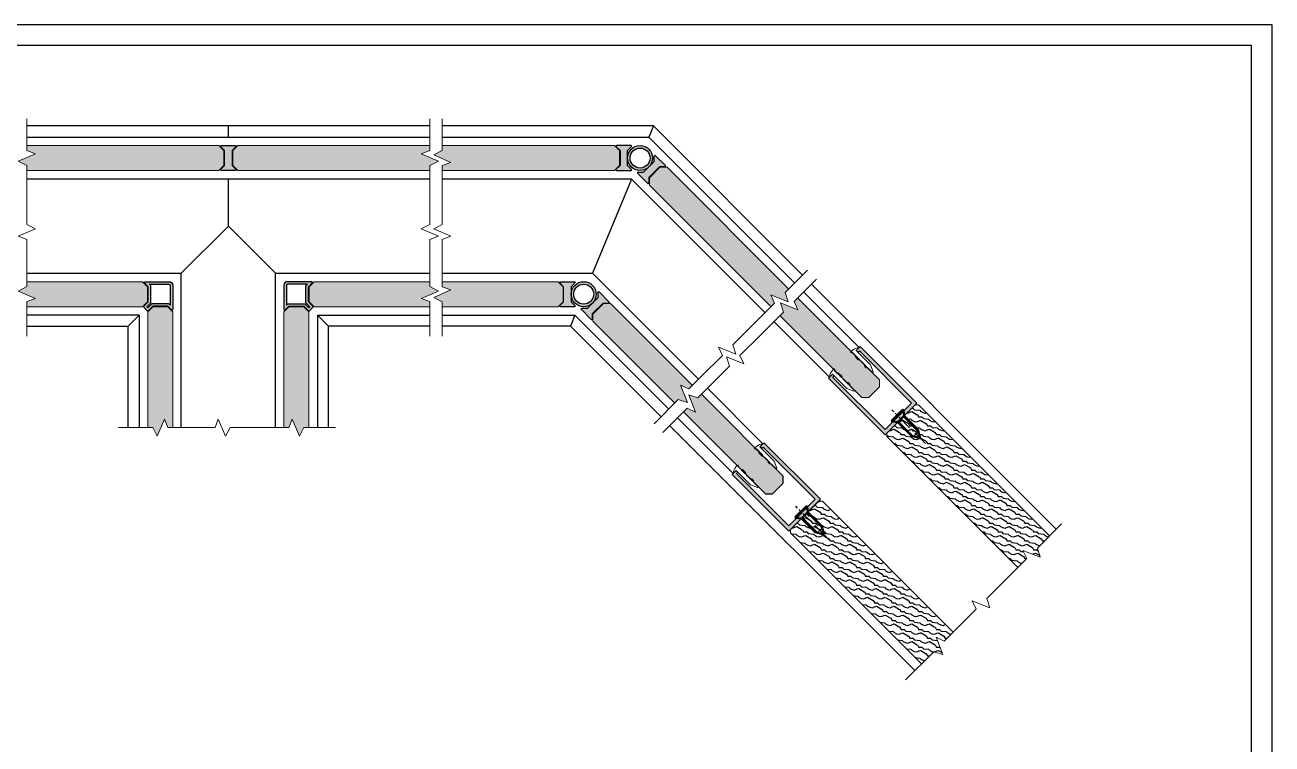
# Model space of a CAD drawing. Header units: millimetres. Extents: x 2587 to 3432, y 1582 to 2176.
# Drawn here: x 2934.1 to 3432.5, y 1888.8 to 2176.1 of the extents above; entities that cross this region are included whole.
import ezdxf

# ---------------------------------------------------------------- set-up
doc = ezdxf.new("R2010")
doc.units = ezdxf.units.MM
doc.linetypes.add('AM_ISO08W050', pattern=[18, 12, -1.5, 3, -1.5])
doc.linetypes.add('AM_ISO08W050x2', pattern=[9, 6, -0.75, 1.5, -0.75])
for name, color, linetype in [('_POLICARBONTAO_9', 7, 'Continuous'), ('Blocchi', 7, 'Continuous'), ('POLICARBONATO_MO', 7, 'Continuous')]:
    doc.layers.add(name, color=color, linetype=linetype)
for name, color, linetype, lineweight in [('ALUMINIUM', 7, 'Continuous', 30), ('AM_0N', 7, 'Continuous', 50), ('AM_4N', 3, 'Continuous', 25), ('AM_7N', 4, 'AM_ISO08W050', 25), ('GLASS & JOINTS', 250, 'Continuous', 13), ('NOTES', 6, 'Continuous', 15), ('SEALS', 252, 'Continuous', 15)]:
    doc.layers.add(name, color=color, linetype=linetype, lineweight=lineweight)
doc.layers.add('GLASS HATCH', color=7, linetype='Continuous', true_color=0xb8ffed, transparency=0.5)
pattern_1 = [(18.4349, (-442.119, 3191.6595), (-7.0710695, 7.6e-06), [0.67082, -10.50952]), (329.5742, (-441.48258, 3191.8716), (-120.2081354788, 70.7107110591), [2.58312, -255.72871]), (297.4744, (-442.79073, 3194.09898), (38.890832817, -74.246230342), [0.996245, -98.62805]), (360, (-442.331, 3193.215), (3.535535, 3.535535), [1.27279, -5.798275]), (315, (-441.0583, 3193.215), (7.071068, -3e-15), [0.95, -4.05]), (354.0939, (-440.38656, 3192.54335), (70.710684983, -7.071017886), [2.061555, -101.01609]), (315, (-438.336, 3192.331), (7.071068, -3e-15), [0.6, -4.4]), (332.5256, (-441.44722, 3195.44249), (-74.246230342, 38.890832817), [0.996245, -98.62805]), (348.6901, (-440.5633, 3194.9829), (-10.60660487, 3.53552762), [1.081665, -16.94609]), (24.7751, (-439.50268, 3194.77073), (53.033028388, 24.748698199), [1.012425, -100.22986])]

# ---------------------------------------------------------------- blocks, each defined once
blk = doc.blocks.new('POLICARBONATO 10 - 90°')
at = {"layer": '_POLICARBONTAO_9'}
h = blk.add_hatch(color=256, dxfattribs=at)
h.dxf.hatch_style = 1
h.paths.add_polyline_path([(-3.5, 9.8, 0.414214), (-5, 8.3), (-5, -1.28, 0.668179), (-4.49, -1.49), (-3, 0), (3, 0), (4.79, -1.79, 0.414214), (5.21, -1.79), (6.59, -0.41, 0.414214), (6.59, 0.01), (4.8, 1.8), (4.8, 7.8), (6.29, 9.29, 0.668179), (6.08, 9.8)])
h.paths.add_polyline_path([(4.39, 8.8), (3.8, 8.21), (3.8, 1.39), (5.39, -0.2), (5, -0.59), (3.41, 1), (-3.41, 1), (-4, 0.41), (-4, 8.3, -0.414214), (-3.5, 8.8)], flags=16)
at = {"layer": '_POLICARBONTAO_9', "lineweight": -2}
for p, q in [((-5, 8.3), (-5, -1.28)), ((-4, 8.3), (-4, 0.41)), ((6.08, 9.8), (-3.5, 9.8)), ((4.39, 8.8), (-3.5, 8.8)), ((3.8, 8.21), (4.39, 8.8)), ((3.8, 1.39), (3.8, 8.21)), ((4.8, 7.8), (6.29, 9.29)), ((4.8, 1.8), (4.8, 7.8)), ((-4.49, -1.49), (-3, 0)), ((-4, 0.41), (-3.41, 1)), ((-3.41, 1), (3.41, 1)), ((-3, 0), (3, 0)), ((3, 0), (4.79, -1.79)), ((3.41, 1), (5, -0.59)), ((5.39, -0.2), (3.8, 1.39)), ((6.59, 0.01), (4.8, 1.8)), ((5, -0.59), (5.39, -0.2)), ((5.21, -1.79), (6.59, -0.41))]:
    blk.add_line(p, q, dxfattribs=at)
for centre, radius, start, end in [((-3.5, 8.3), 1.5, 90, 180), ((-3.5, 8.3), 0.5, 90, 180), ((6.08, 9.5), 0.3, 315, 90), ((6.38, -0.2), 0.3, 315, 45), ((-4.7, -1.28), 0.3, 180, 315), ((5, -1.58), 0.3, 225, 315)]:
    blk.add_arc(centre, radius, start, end, dxfattribs=at)
blk = doc.blocks.new('POLICARBONATO 10 - H -')
at = {"layer": '_POLICARBONTAO_9'}
h = blk.add_hatch(color=256, dxfattribs=at)
h.dxf.hatch_style = 1
h.paths.add_polyline_path([(-1.28, 5, 0.668179), (-1.49, 4.49), (0, 3), (0, -3), (-1.49, -4.49, 0.668179), (-1.28, -5), (4.28, -5, 0.668179), (4.49, -4.49), (3, -3), (3, 3), (4.49, 4.49, 0.668179), (4.28, 5)])
for p, q in [((0, 3), (-1.49, 4.49)), ((0, 3), (0, -3)), ((4.49, 4.49), (3, 3)), ((3, -3), (3, 3))]:
    blk.add_line(p, q, dxfattribs=at)
at = {"layer": 'POLICARBONATO_MO'}
for p, q in [((4.28, 5), (-1.28, 5)), ((-1.49, -4.49), (0, -3)), ((3, -3), (4.49, -4.49)), ((-1.28, -5), (4.28, -5))]:
    blk.add_line(p, q, dxfattribs=at)
for centre, start, end in [((-1.28, 4.7), 90, 225), ((4.28, 4.7), 315, 90), ((-1.28, -4.7), 135, 270), ((4.28, -4.7), 270, 45)]:
    blk.add_arc(centre, 0.3, start, end, dxfattribs=at)
blk = doc.blocks.new('PROFILO 30x18')
at = {"layer": '_POLICARBONTAO_9'}
h = blk.add_hatch(color=256, dxfattribs=at)
h.dxf.hatch_style = 1
h.paths.add_polyline_path([(-1.5, 7.5), (-1.5, -7.5), (-31, -7.5), (-31, -6.7), (-32, -6.7), (-32, -9), (0, -9), (0, 9), (-32, 9), (-32, 6.7), (-31, 6.7), (-31, 7.5)])
at = {"layer": 'ALUMINIUM'}
blk.add_lwpolyline([(-31, -7.5), (-31, -6.7), (-32, -6.7), (-32, -9), (0, -9), (0, 9), (-32, 9), (-32, 6.7), (-31, 6.7), (-31, 7.5), (-1.5, 7.5), (-1.5, -7.5)], close=True, dxfattribs=at)
blk = doc.blocks.new('vite TSPIC autofil 3.5x13')
at = {"layer": 'AM_0N'}
for points in [[(-1.75, 7.7), (0, 10.9)], [(-1.75, 7.7), (0, 10.9)], [(1.75, 7.7), (0, 10.9)], [(1.75, 7.7), (0, 10.9)], [(-1.75, 0), (-1.75, 7.7)], [(-1.75, 0), (-1.75, 7.7)], [(1.75, 0), (1.75, 7.7)], [(1.75, 0), (1.75, 7.7)], [(-1.75, 0), (1.75, 0)], [(1.75, 0), (3.22, -1.75)], [(-1.75, 0), (-3.22, -1.75)], [(-3.22, -1.75), (3.22, -1.75)], [(-3.22, -2.1), (-3.22, -1.75)], [(-3.22, -2.1), (-3.22, -1.75)], [(-3.22, -2.1), (3.22, -2.1)], [(3.22, -2.1), (3.22, -1.75)], [(3.22, -2.1), (3.22, -1.75)]]:
    blk.add_lwpolyline(points, dxfattribs=at)
at = {"layer": 'AM_4N'}
for points in [[(-1.32, 8.49), (-1.32, 0)], [(-1.32, 8.49), (1.32, 8.49)], [(-1.32, 8.49), (-1.32, 0)], [(-1.32, 8.49), (1.32, 8.49)], [(1.32, 8.49), (1.32, 0)], [(1.32, 8.49), (1.32, 0)]]:
    blk.add_lwpolyline(points, dxfattribs=at)
at = {"layer": 'AM_7N', "linetype": 'AM_ISO08W050x2'}
blk.add_lwpolyline([(0, 13.9), (0, -5.1)], dxfattribs=at)
blk = doc.blocks.new('TONDO Ø10 POLICARB')
at = {"layer": '_POLICARBONTAO_9'}
h = blk.add_hatch(color=256, dxfattribs=at)
h.dxf.hatch_style = 1
h.paths.add_polyline_path([(-5, 0, 1), (5, 0, 1)])
h.paths.add_polyline_path([(4, 0, -1), (-4, 0, -1)], flags=16)
for radius in [5, 4]:
    blk.add_circle((0, 0), radius, dxfattribs=at)
blk = doc.blocks.new('Cartiglio A3')
at = {"color": 6}
for points in [[(0, 726.876), (0, 0), (1034.376, 0), (1034.376, 726.876)], [(10, 716.876), (10, 10), (1024.376, 10), (1024.376, 716.876)]]:
    blk.add_lwpolyline(points, close=True, dxfattribs=at)

msp = doc.modelspace()

# ---------------------------------------------------------------- hatches: boundary and pattern name
h = msp.add_hatch()
h.set_pattern_fill('LEGNO5', color=44, scale=5, angle=45, pattern_type=2)
h.set_pattern_definition(pattern_1)
h.paths.add_polyline_path([(3330.845, 1959.246), (3334.442, 1962.844), (3332.898, 1966.157), (3339.876, 1963.421), (3338.685, 1967.087), (3343.572, 1971.974), (3291.243, 2024.304), (3289.828, 2024.304), (3278.515, 2012.991), (3278.515, 2011.576)])
h = msp.add_hatch()
h.set_pattern_fill('LEGNO5', color=44, scale=5, angle=45, pattern_type=2)
h.set_pattern_definition(pattern_1)
h.paths.add_polyline_path([(3252.776, 1985.838), (3251.362, 1985.838), (3240.048, 1974.524), (3240.048, 1973.11), (3292.378, 1920.78), (3297.265, 1925.667), (3300.931, 1924.476), (3298.196, 1931.455), (3301.508, 1929.91), (3305.106, 1933.508)])
at = {"layer": 'GLASS HATCH'}
h = msp.add_hatch(color=256, dxfattribs=at)
h.dxf.hatch_style = 1
h.paths.add_polyline_path([(2934.893, 2117.892), (2934.919, 2119.925), (2931.459, 2121.624), (2938.328, 2124.624), (2934.893, 2125.874), (2934.893, 2127.892), (3011.643, 2127.892), (3013.643, 2125.892), (3013.643, 2119.892), (3011.643, 2117.892)])
h = msp.add_hatch(color=256, dxfattribs=at)
h.dxf.hatch_style = 1
h.paths.add_polyline_path([(3095.893, 2117.892), (3095.868, 2119.925), (3099.328, 2121.624), (3092.459, 2124.624), (3095.893, 2125.874), (3095.893, 2127.892), (3019.143, 2127.892), (3017.143, 2125.892), (3017.143, 2119.892), (3019.143, 2117.892)])
h = msp.add_hatch(color=256, dxfattribs=at)
h.dxf.hatch_style = 1
h.paths.add_polyline_path([(3100.893, 2127.892), (3100.919, 2125.86), (3097.459, 2124.16), (3104.328, 2121.16), (3100.893, 2119.91), (3100.893, 2117.892), (3169.677, 2117.892), (3171.677, 2119.892), (3171.677, 2125.892), (3169.677, 2127.892)])
h = msp.add_hatch(color=256, dxfattribs=at)
h.dxf.hatch_style = 1
h.paths.add_polyline_path([(3239.347, 2070.543), (3237.892, 2069.124), (3239.137, 2065.476), (3232.158, 2068.211), (3233.703, 2064.899), (3232.276, 2063.472), (3183.639, 2112.109), (3183.639, 2114.937), (3187.882, 2119.18), (3190.71, 2119.18)])
h = msp.add_hatch(color=256, dxfattribs=at)
h.dxf.hatch_style = 1
h.paths.add_polyline_path([(2934.893, 2073.492), (2934.919, 2071.46), (2931.459, 2069.76), (2938.328, 2066.76), (2934.893, 2065.51), (2934.893, 2063.492), (2981.143, 2063.492), (2983.143, 2065.492), (2983.143, 2071.492), (2981.143, 2073.492)])
h = msp.add_hatch(color=256, dxfattribs=at)
h.dxf.hatch_style = 1
h.paths.add_polyline_path([(3095.893, 2073.492), (3095.868, 2071.46), (3099.328, 2069.76), (3092.459, 2066.76), (3095.893, 2065.51), (3095.893, 2063.492), (3049.643, 2063.492), (3047.643, 2065.492), (3047.643, 2071.492), (3049.643, 2073.492)])
h = msp.add_hatch(color=256, dxfattribs=at)
h.dxf.hatch_style = 1
h.paths.add_polyline_path([(3100.893, 2063.492), (3100.919, 2065.525), (3097.459, 2067.224), (3104.328, 2070.224), (3100.893, 2071.474), (3100.893, 2073.492), (3147.143, 2073.492), (3149.143, 2071.492), (3149.143, 2065.492), (3147.143, 2063.492)])
h = msp.add_hatch(color=256, dxfattribs=at)
h.dxf.hatch_style = 1
h.paths.add_polyline_path([(2983.193, 2015.192), (2985.226, 2015.218), (2986.925, 2011.758), (2989.925, 2018.627), (2991.175, 2015.192), (2993.193, 2015.192), (2993.193, 2061.442), (2991.193, 2063.442), (2985.193, 2063.442), (2983.193, 2061.442)])
h = msp.add_hatch(color=256, dxfattribs=at)
h.dxf.hatch_style = 1
h.paths.add_polyline_path([(3047.593, 2015.192), (3045.561, 2015.218), (3043.861, 2011.758), (3040.861, 2018.627), (3039.611, 2015.192), (3037.593, 2015.192), (3037.593, 2061.442), (3039.593, 2063.442), (3045.593, 2063.442), (3047.593, 2061.442)])
h = msp.add_hatch(color=256, dxfattribs=at)
h.dxf.hatch_style = 1
h.paths.add_polyline_path([(3193.809, 2025.005), (3195.228, 2026.461), (3198.877, 2025.216), (3196.141, 2032.194), (3199.454, 2030.649), (3200.881, 2032.076), (3168.177, 2064.78), (3165.348, 2064.78), (3161.106, 2060.537), (3161.106, 2057.709)])
h = msp.add_hatch(color=256, dxfattribs=at)
h.dxf.hatch_style = 1
h.paths.add_polyline_path([(3235.812, 2059.936), (3237.267, 2061.355), (3236.022, 2065.004), (3243, 2062.268), (3241.456, 2065.58), (3242.883, 2067.007), (3275.586, 2034.304), (3275.586, 2031.475), (3271.344, 2027.233), (3268.515, 2027.233)])
h = msp.add_hatch(color=256, dxfattribs=at)
h.dxf.hatch_style = 1
h.paths.add_polyline_path([(3204.416, 2028.541), (3202.997, 2027.085), (3199.349, 2028.33), (3202.084, 2021.352), (3198.772, 2022.897), (3197.345, 2021.47), (3230.049, 1988.766), (3232.877, 1988.766), (3237.12, 1993.009), (3237.12, 1995.837)])
h = msp.add_hatch(color=256, dxfattribs=at)
h.dxf.hatch_style = 1
h.paths.add_polyline_path([(3204.416, 2028.541), (3202.997, 2027.085), (3199.349, 2028.33), (3202.084, 2021.352), (3198.772, 2022.897), (3197.345, 2021.47), (3230.049, 1988.766), (3232.877, 1988.766), (3237.12, 1993.009), (3237.12, 1995.837)])

# ---------------------------------------------------------------- linework, layer by layer
at = {"layer": 'Blocchi', "color": 2}
for p, q in [((3095.893, 2135.692), (2934.893, 2135.692)), ((3015.393, 2131.292), (3015.393, 2135.692)), ((3185.229, 2135.692), (3100.893, 2135.692)), ((3185.229, 2135.692), (3183.406, 2131.292)), ((3244.863, 2076.058), (3185.229, 2135.692)), ((2934.893, 2131.292), (3095.893, 2131.292)), ((3100.893, 2131.292), (3183.406, 2131.292)), ((3183.406, 2131.292), (3241.751, 2072.947)), ((3095.893, 2114.492), (2934.893, 2114.492)), ((3015.393, 2095.692), (3015.393, 2114.492)), ((3176.447, 2114.492), (3100.893, 2114.492)), ((3176.447, 2114.492), (3160.873, 2076.892)), ((3229.872, 2061.068), (3176.447, 2114.492)), ((2996.593, 2076.892), (3015.393, 2095.692)), ((3034.193, 2076.892), (3015.393, 2095.692)), ((2934.893, 2076.892), (2996.593, 2076.892)), ((2996.593, 2015.192), (2996.593, 2076.892)), ((3034.193, 2015.192), (3034.193, 2076.892)), ((3034.193, 2076.892), (3095.893, 2076.892)), ((3100.893, 2076.892), (3160.873, 2076.892)), ((3160.873, 2076.892), (3203.285, 2034.48)), ((3245.287, 2069.412), (3267.484, 2047.215)), ((3346.259, 1974.661), (3248.398, 2072.523)), ((2979.793, 2060.092), (2934.893, 2060.092)), ((2979.793, 2060.092), (2934.893, 2060.092)), ((2975.393, 2055.692), (2979.793, 2060.092)), ((2979.793, 2060.092), (2979.793, 2015.192)), ((3050.993, 2060.092), (3095.893, 2060.092)), ((3050.993, 2060.092), (3050.993, 2015.192)), ((3055.393, 2055.692), (3050.993, 2060.092)), ((3100.893, 2060.092), (3153.914, 2060.092)), ((3153.914, 2060.092), (3152.092, 2055.692)), ((3191.405, 2022.601), (3153.914, 2060.092)), ((2934.893, 2055.692), (2975.393, 2055.692)), ((2934.893, 2055.692), (2975.393, 2055.692)), ((2975.393, 2015.192), (2975.393, 2055.692)), ((3055.393, 2015.192), (3055.393, 2055.692)), ((3095.893, 2055.692), (3055.393, 2055.692)), ((3152.092, 2055.692), (3100.893, 2055.692)), ((3152.092, 2055.692), (3188.294, 2019.49)), ((3255.604, 2035.335), (3233.407, 2057.532)), ((3229.017, 2008.748), (3206.82, 2030.945)), ((3194.941, 2019.066), (3217.138, 1996.869)), ((3191.83, 2015.954), (3289.691, 1918.093))]:
    msp.add_line(p, q, dxfattribs=at)
at = {"layer": 'GLASS & JOINTS'}
for points in [[(2934.893, 2127.892), (3011.643, 2127.892), (3013.643, 2125.892), (3013.643, 2119.892), (3011.643, 2117.892), (2934.893, 2117.892)], [(3095.893, 2127.892), (3019.143, 2127.892), (3017.143, 2125.892), (3017.143, 2119.892), (3019.143, 2117.892), (3095.893, 2117.892)], [(3100.893, 2117.892), (3169.677, 2117.892), (3171.677, 2119.892), (3171.677, 2125.892), (3169.677, 2127.892), (3100.893, 2127.892)], [(3232.276, 2063.472), (3183.639, 2112.109), (3183.639, 2114.937), (3187.882, 2119.18), (3190.71, 2119.18), (3239.347, 2070.543)], [(2934.893, 2063.492), (2981.143, 2063.492), (2983.143, 2065.492), (2983.143, 2071.492), (2981.143, 2073.492), (2934.893, 2073.492)], [(3095.893, 2063.492), (3049.643, 2063.492), (3047.643, 2065.492), (3047.643, 2071.492), (3049.643, 2073.492), (3095.893, 2073.492)], [(3100.893, 2073.492), (3147.143, 2073.492), (3149.143, 2071.492), (3149.143, 2065.492), (3147.143, 2063.492), (3100.893, 2063.492)], [(2993.193, 2015.192), (2993.193, 2061.442), (2991.193, 2063.442), (2985.193, 2063.442), (2983.193, 2061.442), (2983.193, 2015.192)], [(3037.593, 2015.192), (3037.593, 2061.442), (3039.593, 2063.442), (3045.593, 2063.442), (3047.593, 2061.442), (3047.593, 2015.192)], [(3200.881, 2032.076), (3168.177, 2064.78), (3165.348, 2064.78), (3161.106, 2060.537), (3161.106, 2057.709), (3193.809, 2025.005)], [(3242.883, 2067.007), (3275.586, 2034.304), (3275.586, 2031.475), (3271.344, 2027.233), (3268.515, 2027.233), (3235.812, 2059.936)], [(3197.345, 2021.47), (3230.049, 1988.766), (3232.877, 1988.766), (3237.12, 1993.009), (3237.12, 1995.837), (3204.416, 2028.541)]]:
    msp.add_lwpolyline(points, dxfattribs=at)
at = {"layer": 'GLASS & JOINTS', "color": 44}
for points in [[(3330.845, 1959.246), (3278.515, 2011.576), (3278.515, 2012.991), (3289.828, 2024.304), (3291.243, 2024.304), (3343.572, 1971.974)], [(3305.106, 1933.508), (3252.776, 1985.838), (3251.362, 1985.838), (3240.048, 1974.524), (3240.048, 1973.11), (3292.378, 1920.78)]]:
    msp.add_lwpolyline(points, dxfattribs=at)
at = {"layer": 'GLASS HATCH'}
msp.add_lwpolyline([(3197.345, 2021.47), (3230.049, 1988.766), (3232.877, 1988.766), (3237.12, 1993.009), (3237.12, 1995.837), (3204.416, 2028.541)], dxfattribs=at)
at = {"layer": 'NOTES', "linetype": 'Continuous'}
for points in [[(2934.893, 2138.572), (2934.893, 2125.874), (2938.328, 2124.624), (2931.459, 2121.624), (2934.893, 2119.874), (2934.893, 2112.91)], [(3095.893, 2138.572), (3095.893, 2125.874), (3092.459, 2124.624), (3099.328, 2121.624), (3095.893, 2119.874), (3095.893, 2112.91)], [(3100.893, 2112.91), (3100.893, 2119.91), (3104.328, 2121.16), (3097.459, 2124.16), (3100.893, 2125.91), (3100.893, 2138.572)], [(2934.893, 2078.474), (2934.893, 2090.362), (2931.459, 2091.612), (2938.328, 2094.612), (2934.893, 2096.362), (2934.893, 2112.91)], [(3095.893, 2078.474), (3095.893, 2090.362), (3099.328, 2091.612), (3092.459, 2094.612), (3095.893, 2096.362), (3095.893, 2112.91)], [(3100.893, 2078.474), (3100.893, 2090.362), (3104.328, 2091.612), (3097.459, 2094.612), (3100.893, 2096.362), (3100.893, 2112.91)], [(2934.893, 2051.773), (2934.893, 2065.51), (2938.328, 2066.76), (2931.459, 2069.76), (2934.893, 2071.51), (2934.893, 2085.211)], [(3095.893, 2051.773), (3095.893, 2065.51), (3092.459, 2066.76), (3099.328, 2069.76), (3095.893, 2071.51), (3095.893, 2085.211)], [(3100.893, 2078.474), (3100.893, 2071.474), (3104.328, 2070.224), (3097.459, 2067.224), (3100.893, 2065.474), (3100.893, 2051.773)], [(3250.434, 2074.559), (3241.456, 2065.58), (3243, 2062.268), (3236.022, 2065.004), (3237.213, 2061.338), (3228.26, 2052.385)], [(3228.753, 2059.949), (3233.703, 2064.899), (3232.158, 2068.211), (3239.137, 2065.476), (3237.946, 2069.141), (3246.899, 2078.094)], [(3204.403, 2035.599), (3212.81, 2044.005), (3211.265, 2047.318), (3218.243, 2044.582), (3217.052, 2048.248), (3228.753, 2059.949)], [(3228.26, 2052.385), (3219.854, 2043.979), (3221.398, 2040.666), (3214.42, 2043.402), (3215.611, 2039.736), (3203.91, 2028.035)], [(3204.403, 2035.599), (3199.454, 2030.649), (3196.141, 2032.194), (3198.877, 2025.216), (3195.211, 2026.407), (3185.523, 2016.719)], [(3189.058, 2013.183), (3198.772, 2022.897), (3202.084, 2021.352), (3199.349, 2028.33), (3203.015, 2027.139), (3212.703, 2036.827)], [(2998.175, 2015.192), (2991.175, 2015.192), (2989.925, 2018.627), (2986.925, 2011.758), (2985.175, 2015.192), (2971.475, 2015.192)], [(2998.175, 2015.192), (3010.064, 2015.192), (3011.314, 2018.627), (3014.314, 2011.758), (3016.064, 2015.192), (3032.611, 2015.192)], [(3032.611, 2015.192), (3039.611, 2015.192), (3040.861, 2018.627), (3043.861, 2011.758), (3045.611, 2015.192), (3058.273, 2015.192)], [(3330.075, 1958.477), (3334.442, 1962.844), (3332.898, 1966.157), (3339.876, 1963.421), (3338.685, 1967.087), (3348.388, 1976.789)], [(3305.8, 1934.202), (3314.206, 1942.608), (3312.662, 1945.921), (3319.64, 1943.185), (3318.449, 1946.851), (3330.15, 1958.552)], [(3305.875, 1934.277), (3301.508, 1929.91), (3298.196, 1931.455), (3300.931, 1924.476), (3297.265, 1925.667), (3285.97, 1914.372)]]:
    msp.add_lwpolyline(points, dxfattribs=at)
at = {"layer": 'SEALS', "linetype": 'Continuous'}
for points in [[(3264.145, 2045.357), (3264.364, 2045.686), (3264.145, 2045.357, 0.3822383), (3264.381, 2045.088), (3264.381, 2045.088, 0.1251339), (3264.506, 2045.121), (3264.708, 2045.323), (3264.885, 2045.146), (3267.448, 2042.583), (3266.133, 2043.898, 0.5500798), (3265.989, 2043.399), (3267.127, 2042.261), (3268.156, 2041.876), (3270.277, 2039.755), (3269.881, 2040.15, 0.6283388), (3269.648, 2039.74), (3269.766, 2039.622), (3270.258, 2039.13), (3271.072, 2038.959), (3272.84, 2037.191), (3273.105, 2037.456), (3272.027, 2040.267), (3266.282, 2046.012), (3266.96, 2046.691, 0.7851769), (3266.708, 2047.106, 0.1197344), (3264.364, 2045.686), (3264.364, 2045.686)], [(3257.462, 2038.674), (3257.133, 2038.454), (3257.462, 2038.674, -0.3822383), (3257.731, 2038.438), (3257.731, 2038.438, -0.1251339), (3257.698, 2038.313), (3257.496, 2038.111), (3257.673, 2037.934), (3260.236, 2035.371), (3258.921, 2036.685, -0.5500798), (3259.419, 2036.83), (3260.558, 2035.692), (3260.943, 2034.663), (3263.064, 2032.542), (3262.669, 2032.938, -0.6283388), (3263.079, 2033.171), (3263.197, 2033.053), (3263.689, 2032.561), (3263.86, 2031.747), (3265.628, 2029.979), (3265.362, 2029.714), (3262.552, 2030.792), (3256.806, 2036.537), (3256.128, 2035.859, -0.7851769), (3255.713, 2036.111, -0.1197344), (3257.133, 2038.454), (3257.133, 2038.454)], [(3225.678, 2006.89), (3225.898, 2007.22), (3225.678, 2006.89, 0.3822383), (3225.914, 2006.622), (3225.914, 2006.622, 0.1251339), (3226.039, 2006.654), (3226.242, 2006.856), (3226.419, 2006.68), (3228.982, 2004.116), (3227.667, 2005.431, 0.5500798), (3227.522, 2004.933), (3228.66, 2003.795), (3229.689, 2003.409), (3231.81, 2001.288), (3231.414, 2001.684, 0.6283388), (3231.182, 2001.273), (3231.299, 2001.155), (3231.792, 2000.663), (3232.606, 2000.492), (3234.374, 1998.725), (3234.639, 1998.99), (3233.56, 2001.801), (3227.815, 2007.546), (3228.493, 2008.224, 0.7851769), (3228.241, 2008.639, 0.1197344), (3225.898, 2007.22), (3225.898, 2007.22)], [(3218.996, 2000.207), (3218.666, 1999.988), (3218.996, 2000.207, -0.3822383), (3219.264, 1999.972), (3219.264, 1999.972, -0.1251339), (3219.232, 1999.846), (3219.029, 1999.644), (3219.206, 1999.467), (3221.769, 1996.904), (3220.454, 1998.219, -0.5500798), (3220.953, 1998.364), (3222.091, 1997.226), (3222.476, 1996.197), (3224.598, 1994.075), (3224.202, 1994.471, -0.6283388), (3224.613, 1994.704), (3224.73, 1994.586), (3225.223, 1994.094), (3225.393, 1993.28), (3227.161, 1991.512), (3226.896, 1991.247), (3224.085, 1992.325), (3218.34, 1998.071), (3217.662, 1997.392, -0.7851769), (3217.246, 1997.645, -0.1197344), (3218.666, 1999.988), (3218.666, 1999.988)]]:
    msp.add_lwpolyline(points, format="xyb", dxfattribs=at)

# ---------------------------------------------------------------- block references
at = {"xscale": 0.8171957802981612, "yscale": 0.8171957802981612, "zscale": 0.8171957802981612}
msp.add_blockref('Cartiglio A3', (2587.196, 1582.059), dxfattribs=at)
at = {"xscale": -1}
msp.add_blockref('POLICARBONATO 10 - 90°', (2988.193, 2063.692), dxfattribs=at)
msp.add_blockref('POLICARBONATO 10 - 90°', (3042.593, 2063.692))
at = {"xscale": -1, "rotation": 225}
msp.add_blockref('vite TSPIC autofil 3.5x13', (3284.19, 2018.629), dxfattribs=at)
at = {"rotation": 224.9999999999999}
msp.add_blockref('vite TSPIC autofil 3.5x13', (3245.724, 1980.162), dxfattribs=at)
at = {"layer": '_POLICARBONTAO_9'}
for p in [(3179.927, 2122.892), (3157.393, 2068.492)]:
    msp.add_blockref('TONDO Ø10 POLICARB', p, dxfattribs=at)
at = {"layer": '_POLICARBONTAO_9', "rotation": 315}
msp.add_blockref('PROFILO 30x18', (3284.172, 2018.647), dxfattribs=at)
at = {"layer": '_POLICARBONTAO_9', "xscale": -1, "rotation": 134.9999999999999}
msp.add_blockref('PROFILO 30x18', (3245.705, 1980.181), dxfattribs=at)
at = {"layer": 'POLICARBONATO_MO', "xscale": -1}
for p, rotation in [((3013.893, 2122.892), 180), ((3149.393, 2068.492), 180), ((3160.929, 2064.957), 134.9999999999999)]:
    msp.add_blockref('POLICARBONATO 10 - H -', p, dxfattribs=dict(at, rotation=rotation))
at = {"layer": 'POLICARBONATO_MO'}
msp.add_blockref('POLICARBONATO 10 - H -', (3171.927, 2122.892), dxfattribs=at)
at = {"layer": 'POLICARBONATO_MO', "rotation": 315}
msp.add_blockref('POLICARBONATO 10 - H -', (3183.462, 2119.357), dxfattribs=at)

doc.saveas('drawing.dxf')
